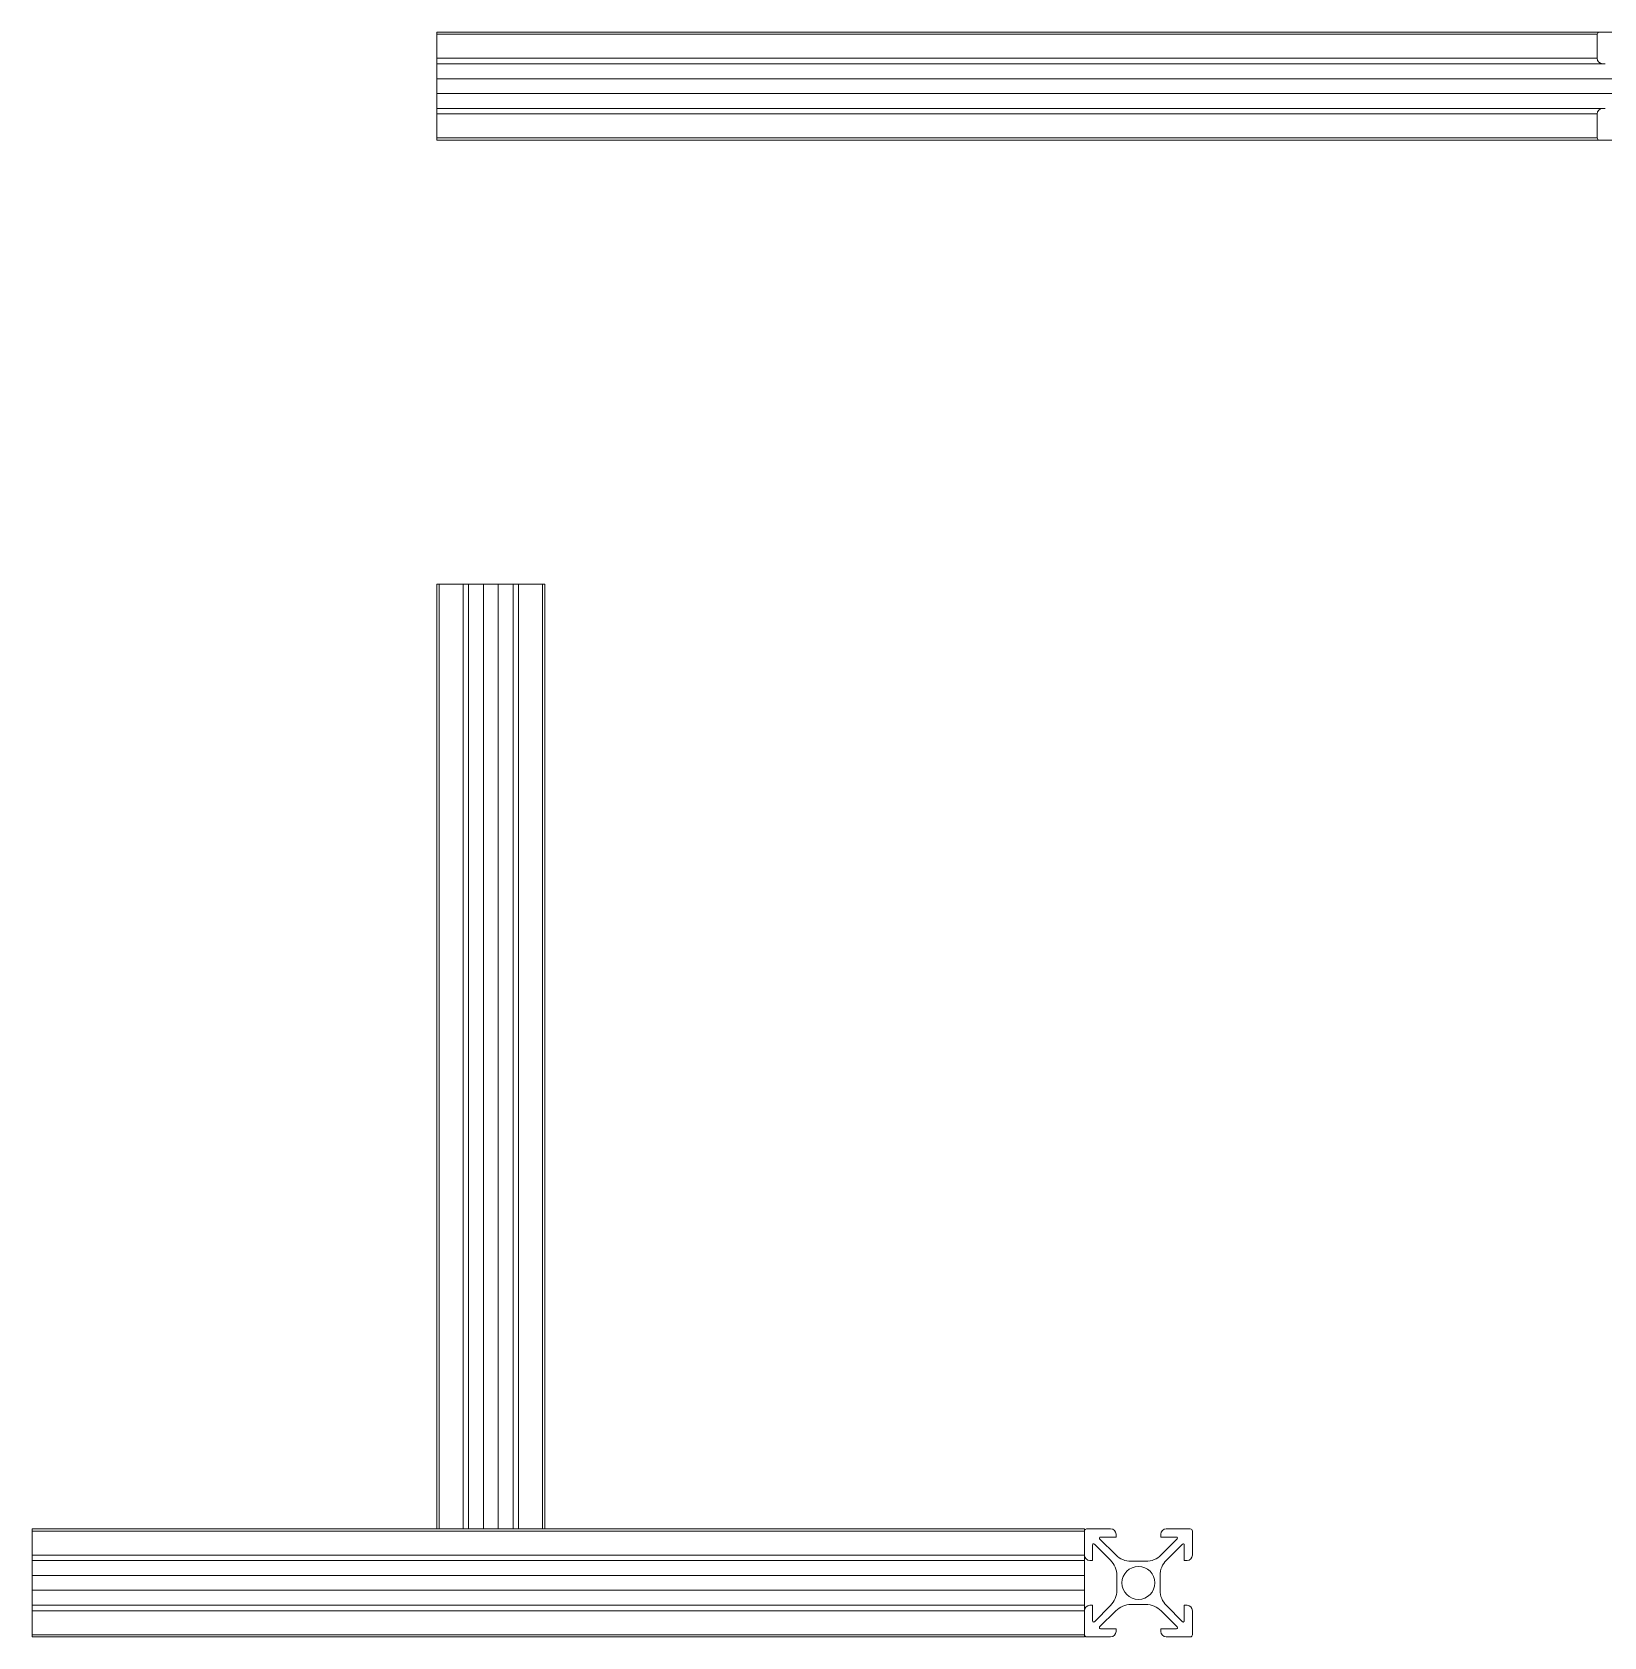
# Model space of a CAD drawing. Header units: millimetres. Extents: x -331 to 5585, y -2655 to 1513.
# Drawn here: x 119.1 to 410.3, y 1121.1 to 1418.3 of the extents above; entities that cross this region are included whole.
import ezdxf

# ---------------------------------------------------------------- set-up
doc = ezdxf.new("R2010")
doc.units = ezdxf.units.MM

msp = doc.modelspace()

# ---------------------------------------------------------------- linework, layer by layer
at = {"color": 7, "linetype": 'Continuous', "lineweight": 15}
for p, q in [((194.1, 1418.32), (409.5, 1418.32)), ((194.1, 1418.32), (194.1, 1417.92)), ((194.1, 1413.47), (194.1, 1417.92)), ((409.1, 1417.92), (409.1, 1413.47)), ((413.95, 1418.32), (409.5, 1418.32)), ((194.1, 1413.47), (194.1, 1412.47)), ((194.1, 1409.69), (194.1, 1412.52)), ((194.1, 1412.47), (410.1, 1412.47)), ((410.6, 1412.47), (410.1, 1412.47)), ((194.1, 1406.95), (194.1, 1409.69)), ((194.1, 1404.12), (194.1, 1406.95)), ((194.1, 1404.17), (410.1, 1404.17)), ((194.1, 1404.17), (194.1, 1403.17)), ((194.1, 1398.72), (194.1, 1403.17)), ((409.1, 1403.17), (409.1, 1398.72)), ((410.1, 1404.17), (410.6, 1404.17)), ((194.1, 1398.72), (194.1, 1398.32)), ((409.5, 1398.32), (194.1, 1398.32)), ((409.5, 1398.32), (413.95, 1398.32)), ((194.1, 1141.1), (194.1, 1316.1)), ((194.5, 1316.1), (194.1, 1316.1)), ((198.95, 1316.1), (194.5, 1316.1)), ((199.95, 1316.1), (198.95, 1316.1)), ((202.73, 1316.1), (199.9, 1316.1)), ((199.95, 1141.1), (199.95, 1316.1)), ((205.47, 1316.1), (202.73, 1316.1)), ((208.3, 1316.1), (205.47, 1316.1)), ((208.25, 1141.1), (208.25, 1316.1)), ((209.25, 1316.1), (208.25, 1316.1)), ((213.7, 1316.1), (209.25, 1316.1)), ((214.1, 1316.1), (213.7, 1316.1)), ((214.1, 1316.1), (214.1, 1141.1)), ((119.1, 1141.1), (119.1, 1140.7)), ((119.1, 1141.1), (314.1, 1141.1)), ((314.1, 1140.7), (119.1, 1140.7)), ((119.1, 1136.25), (119.1, 1140.7)), ((314.1, 1140.7), (314.1, 1141.1)), ((314.1, 1140.7), (314.1, 1136.25)), ((318.95, 1141.1), (314.5, 1141.1)), ((319.9, 1136.27), (316.91, 1139.26)), ((317.05, 1139.6), (319.95, 1139.6)), ((319.95, 1140.1), (319.95, 1139.6)), ((328.25, 1139.6), (328.25, 1140.1)), ((328.25, 1139.6), (331.14, 1139.6)), ((331.28, 1139.26), (328.3, 1136.27)), ((333.7, 1141.1), (329.25, 1141.1)), ((334.1, 1136.25), (334.1, 1140.7)), ((119.1, 1136.25), (119.1, 1135.25)), ((119.1, 1136.25), (314.1, 1136.25)), ((314.1, 1135.25), (314.1, 1136.25)), ((315.6, 1135.25), (315.6, 1138.14)), ((315.94, 1138.28), (318.93, 1135.3)), ((329.27, 1135.3), (332.26, 1138.28)), ((332.6, 1138.14), (332.6, 1135.25)), ((119.1, 1132.47), (119.1, 1135.3)), ((119.1, 1135.25), (314.1, 1135.25)), ((314.1, 1132.47), (119.1, 1132.47)), ((119.1, 1129.73), (119.1, 1132.47)), ((314.1, 1132.47), (314.1, 1135.3)), ((314.1, 1129.73), (314.1, 1132.47)), ((315.6, 1135.25), (315.1, 1135.25)), ((320.1, 1132.47), (320.1, 1129.73)), ((325.47, 1135.1), (322.73, 1135.1)), ((328.1, 1129.73), (328.1, 1132.47)), ((333.1, 1135.25), (332.6, 1135.25)), ((119.1, 1129.73), (314.1, 1129.73)), ((119.1, 1126.9), (119.1, 1129.73)), ((314.1, 1126.9), (314.1, 1129.73)), ((119.1, 1126.95), (119.1, 1125.95)), ((119.1, 1126.95), (314.1, 1126.95)), ((314.1, 1125.95), (314.1, 1126.95)), ((315.1, 1126.95), (315.6, 1126.95)), ((315.6, 1124.05), (315.6, 1126.95)), ((318.93, 1126.9), (315.94, 1123.91)), ((322.73, 1127.1), (325.47, 1127.1)), ((332.26, 1123.91), (329.27, 1126.9)), ((332.6, 1126.95), (332.6, 1124.05)), ((332.6, 1126.95), (333.1, 1126.95)), ((119.1, 1121.5), (119.1, 1125.95)), ((314.1, 1125.95), (119.1, 1125.95)), ((314.1, 1125.95), (314.1, 1121.5)), ((316.91, 1122.94), (319.9, 1125.93)), ((328.3, 1125.93), (331.28, 1122.94)), ((334.1, 1121.5), (334.1, 1125.95)), ((119.1, 1121.5), (314.1, 1121.5)), ((119.1, 1121.5), (119.1, 1121.1)), ((314.1, 1121.1), (119.1, 1121.1)), ((314.1, 1121.1), (314.1, 1121.5)), ((314.5, 1121.1), (318.95, 1121.1)), ((319.95, 1122.6), (317.05, 1122.6)), ((319.95, 1122.6), (319.95, 1122.1)), ((328.25, 1122.1), (328.25, 1122.6)), ((331.14, 1122.6), (328.25, 1122.6)), ((329.25, 1121.1), (333.7, 1121.1))]:
    msp.add_line(p, q, dxfattribs=at)
at = {"color": 8, "linetype": 'Continuous', "lineweight": 15}
for p, q in [((409.1, 1417.92), (194.1, 1417.92)), ((194.1, 1413.47), (409.1, 1413.47)), ((415.1, 1409.69), (194.1, 1409.69)), ((194.1, 1406.95), (415.1, 1406.95)), ((409.1, 1403.17), (194.1, 1403.17)), ((194.1, 1398.72), (409.1, 1398.72)), ((194.5, 1316.1), (194.5, 1141.1)), ((198.95, 1141.1), (198.95, 1316.1)), ((202.73, 1316.1), (202.73, 1141.1)), ((205.47, 1141.1), (205.47, 1316.1)), ((209.25, 1316.1), (209.25, 1141.1)), ((213.7, 1141.1), (213.7, 1316.1))]:
    msp.add_line(p, q, dxfattribs=at)
at = {"color": 7, "linetype": 'Continuous', "lineweight": 15}
msp.add_circle((324.1, 1131.1), 3.05, dxfattribs=at)
for centre, radius, start, end in [((409.5, 1417.92), 0.4, 90, 180), ((410.1, 1413.47), 1, 180, 270), ((410.1, 1403.17), 1, 90, 180), ((409.5, 1398.72), 0.4, 180, 270), ((314.5, 1140.7), 0.4, 90, 180), ((317.05, 1139.4), 0.2, 90, 225), ((318.95, 1140.1), 1, 0, 90), ((329.25, 1140.1), 1, 90, 180), ((331.14, 1139.4), 0.2, 315, 90), ((333.7, 1140.7), 0.4, 0, 90), ((315.1, 1136.25), 1, 180, 270), ((315.8, 1138.14), 0.2, 45, 180), ((322.73, 1139.1), 4, 225, 270), ((325.47, 1139.1), 4, 270, 315), ((332.4, 1138.14), 0.2, 360, 135), ((333.1, 1136.25), 1, 270, 0), ((316.1, 1132.47), 4, 360, 45), ((332.1, 1132.47), 4, 135, 180), ((316.1, 1129.73), 4, 315, 0), ((332.1, 1129.73), 4, 180, 225), ((315.1, 1125.95), 1, 90, 180), ((322.73, 1123.1), 4, 90, 135), ((325.47, 1123.1), 4, 45, 90), ((333.1, 1125.95), 1, 0, 90), ((315.8, 1124.05), 0.2, 180, 315), ((332.4, 1124.05), 0.2, 225, 360), ((314.5, 1121.5), 0.4, 180, 270), ((317.05, 1122.8), 0.2, 135, 270), ((318.95, 1122.1), 1, 270, 360), ((329.25, 1122.1), 1, 180, 270), ((331.14, 1122.8), 0.2, 270, 45), ((333.7, 1121.5), 0.4, 270, 0)]:
    msp.add_arc(centre, radius, start, end, dxfattribs=at)

doc.saveas('drawing.dxf')
